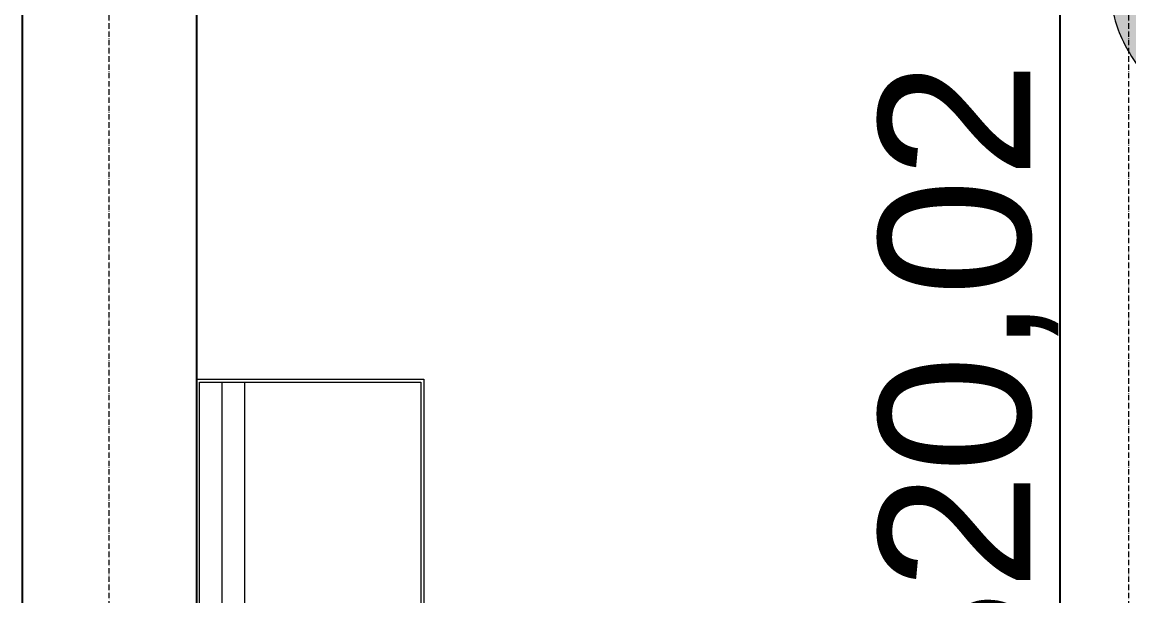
# Model space of a CAD drawing. Header units: millimetres. Extents: x -425671 to 598394, y -194194 to 343585.
# Drawn here: x 45614 to 47074, y 151270 to 152028 of the extents above; entities that cross this region are included whole.
import ezdxf

# ---------------------------------------------------------------- set-up
doc = ezdxf.new("R2010")
doc.units = ezdxf.units.MM
doc.linetypes.add('ACAD_ISO10W100', pattern=[18, 12, -3, 0, -3])
for name, color, linetype, lineweight in [('230mm Wall', 250, 'Continuous', 25), ('Centre line', 30, 'Continuous', 9), ('Furniture', 250, 'Continuous', 5), ('Railing', 250, 'Continuous', 9), ('S-DIM', 30, 'Continuous', 13)]:
    doc.layers.add(name, color=color, linetype=linetype, lineweight=lineweight)
doc.styles.get("Standard").update_dxf_attribs({"font": 'arial.ttf'})
doc.dimstyles.new('ISO-25', dxfattribs={"dimtxt": 200, "dimasz": 180, "dimexe": 1.25, "dimexo": 0.625, "dimtad": 1, "dimtxsty": 'Standard', "dimblk": 'DOT', "dimcen": 2.5, "dimadec": 0, "dimazin": 0, "dimtfac": 1, "dimtmove": 0, "dimatfit": 3, "dimfxl": 0, "dimarcsym": 0})

# ---------------------------------------------------------------- blocks, each defined once
blk = doc.blocks.new('TV Unit')
at = {"layer": 'Furniture', "linetype": 'Continuous'}
for p, q in [((3474260.344652268, 840156.8021089644), (3474560.344652268, 840156.8021089644)), ((3474260.344652258, 837161.801295188), (3474260.344652268, 840156.8021089644)), ((3474560.344652268, 840156.8021089644), (3474560.344652258, 837161.8012959033)), ((3474264.344652268, 840152.8021089644), (3474556.344652268, 840152.8021089644)), ((3474264.344652258, 837165.801295188), (3474264.344652268, 840152.8021089644)), ((3474294.344652258, 837165.801295188), (3474294.344652268, 840152.8021089644)), ((3474324.344652258, 837165.801295188), (3474324.344652268, 840152.8021089644)), ((3474556.344652268, 840152.8021089644), (3474556.344652258, 837165.8012959033))]:
    blk.add_line(p, q, dxfattribs=at)
blk = doc.blocks.new('Cushion')
at = {"layer": 'Furniture', "ltscale": 0.8}
h = blk.add_hatch(color=256, dxfattribs=at)
h.dxf.hatch_style = 1
h.set_gradient(color1=(223, 171, 93), color2=(215, 143, 80), tint=0.4600000083446503, name='INVCYLINDER')
edge = h.paths.add_edge_path()
edge.add_spline(control_points=[(3475800.539745087, 840800.3941763226), (3475800.535591512, 840800.388990285), (3475800.523554496, 840800.3730300043), (3475800.512307635, 840800.3394829852), (3475800.504362914, 840800.296303054), (3475800.504409361, 840800.2415475387), (3475800.521829817, 840800.1694797385), (3475800.573799001, 840800.0974030243), (3475800.652178903, 840800.0405370904), (3475800.744575462, 840800.0098055962), (3475800.811035566, 840800.0032825109), (3475800.844479252, 840800.0000000005)], knot_values=[0.007464181058514722, 0.007464181058514722, 0.007464181058514722, 0.007464181058514722, 0.02730856403005035, 0.06738133375144986, 0.1116421031064042, 0.1589924669530773, 0.2306192619083547, 0.3304434591317348, 0.4181238615643618, 0.5175312517270183, 0.6182250767765329, 0.6182250767765329, 0.6182250767765329, 0.6182250767765329], degree=3, periodic=0)
edge.add_spline(control_points=[(3475800.844479252, 840800.0000000005), (3475800.877922937, 840800.0032825109), (3475800.944383041, 840800.0098055961), (3475801.036779601, 840800.0405370902), (3475801.115159501, 840800.0974030248), (3475801.167128685, 840800.1694797385), (3475801.184549142, 840800.2415475385), (3475801.184595588, 840800.2963030541), (3475801.176650869, 840800.3394829854), (3475801.165404007, 840800.3730300042), (3475801.153366992, 840800.388990285), (3475801.149213417, 840800.3941763227)], knot_values=[0.007464181044034568, 0.007464181044034568, 0.007464181044034568, 0.007464181044034568, 0.1081580060935492, 0.2075653962562057, 0.2952457986888327, 0.3950699959122128, 0.4666967908674902, 0.5140471547141633, 0.5583079240691177, 0.5983806937905172, 0.6182250767765329, 0.6182250767765329, 0.6182250767765329, 0.6182250767765329], degree=3, periodic=0)
edge.add_arc((3475801.141408213, 840800.387925018), 0.009999999999982493, 398.691763689985, 472.0802481311605)
edge.add_arc((3475800.844479252, 840801.1198966624), 0.77990461183505, 247.9197518709318, 292.08024813119073, ccw=False)
edge.add_arc((3475800.547550289, 840800.3879250183), 0.01000000000000941, 427.9197518702915, 501.3082362842778)
h = blk.add_hatch(dxfattribs=at)
h.set_pattern_fill('AR-PARQ1,_O', color=256, scale=0.0004, angle=225)
h.set_pattern_definition([(315, (3475335.313222311, 840721.0715434796), (0.1724209175245278, -4.163336342344337e-17), [0.12192, -0.12192]), (315, (3475335.298853902, 840721.0571750693), (0.1724209175245278, -4.163336342344337e-17), [0.12192, -0.12192]), (315, (3475335.284485492, 840721.04280666), (0.1724209175245278, -4.163336342344337e-17), [0.12192, -0.12192]), (315, (3475335.270117082, 840721.0284382502), (0.1724209175245278, -4.163336342344337e-17), [0.12192, -0.12192]), (315, (3475335.255748672, 840721.0140698401), (0.1724209175245278, -4.163336342344337e-17), [0.12192, -0.12192]), (315, (3475335.241380262, 840720.9997014309), (0.1724209175245278, -4.163336342344337e-17), [0.12192, -0.12192]), (315, (3475335.227011853, 840720.9853330208), (0.1724209175245278, -4.163336342344337e-17), [0.12192, -0.12192]), (225, (3475335.39943277, 840720.9853330207), (-0.1724209175245278, 4.163336342344337e-17), [0.12192, -0.12192]), (225, (3475335.41380118, 840720.970964611), (-0.1724209175245278, 4.163336342344337e-17), [0.12192, -0.12192]), (225, (3475335.428169589, 840720.9565962015), (-0.1724209175245278, 4.163336342344337e-17), [0.12192, -0.12192]), (225, (3475335.442538, 840720.9422277915), (-0.1724209175245278, 4.163336342344337e-17), [0.12192, -0.12192]), (225, (3475335.456906409, 840720.9278593818), (-0.1724209175245278, 4.163336342344337e-17), [0.12192, -0.12192]), (225, (3475335.471274819, 840720.9134909717), (-0.1724209175245278, 4.163336342344337e-17), [0.12192, -0.12192]), (225, (3475335.485643229, 840720.8991225618), (-0.1724209175245278, 4.163336342344337e-17), [0.12192, -0.12192])])
edge = h.paths.add_edge_path()
edge.add_spline(control_points=[(3475800.539745087, 840800.3941763226), (3475800.535591512, 840800.388990285), (3475800.523554496, 840800.3730300043), (3475800.512307635, 840800.3394829852), (3475800.504362914, 840800.296303054), (3475800.504409361, 840800.2415475387), (3475800.521829817, 840800.1694797385), (3475800.573799001, 840800.0974030243), (3475800.652178903, 840800.0405370904), (3475800.744575462, 840800.0098055962), (3475800.811035566, 840800.0032825109), (3475800.844479252, 840800.0000000005)], knot_values=[0.007464181058514722, 0.007464181058514722, 0.007464181058514722, 0.007464181058514722, 0.02730856403005035, 0.06738133375144986, 0.1116421031064042, 0.1589924669530773, 0.2306192619083547, 0.3304434591317348, 0.4181238615643618, 0.5175312517270183, 0.6182250767765329, 0.6182250767765329, 0.6182250767765329, 0.6182250767765329], degree=3, periodic=0)
edge.add_spline(control_points=[(3475800.844479252, 840800.0000000005), (3475800.877922937, 840800.0032825109), (3475800.944383041, 840800.0098055961), (3475801.036779601, 840800.0405370902), (3475801.115159501, 840800.0974030248), (3475801.167128685, 840800.1694797385), (3475801.184549142, 840800.2415475385), (3475801.184595588, 840800.2963030541), (3475801.176650869, 840800.3394829854), (3475801.165404007, 840800.3730300042), (3475801.153366992, 840800.388990285), (3475801.149213417, 840800.3941763227)], knot_values=[0.007464181044034568, 0.007464181044034568, 0.007464181044034568, 0.007464181044034568, 0.1081580060935492, 0.2075653962562057, 0.2952457986888327, 0.3950699959122128, 0.4666967908674902, 0.5140471547141633, 0.5583079240691177, 0.5983806937905172, 0.6182250767765329, 0.6182250767765329, 0.6182250767765329, 0.6182250767765329], degree=3, periodic=0)
edge.add_arc((3475801.141408213, 840800.387925018), 0.009999999999982493, 398.691763689985, 472.0802481311605)
edge.add_arc((3475800.844479252, 840801.1198966624), 0.77990461183505, 247.9197518709318, 292.08024813119073, ccw=False)
edge.add_arc((3475800.547550289, 840800.3879250183), 0.01000000000000941, 427.9197518702915, 501.3082362842778)
blk.add_open_spline([(3475800.539745087, 840800.3941763226), (3475800.535591512, 840800.388990285), (3475800.523554496, 840800.3730300039), (3475800.512307635, 840800.3394829852), (3475800.504362914, 840800.296303054), (3475800.504409361, 840800.2415475382), (3475800.521829817, 840800.1694797385), (3475800.573799001, 840800.0974030243), (3475800.652178903, 840800.0405370904), (3475800.744575461, 840800.0098055957), (3475800.811035566, 840800.0032825109), (3475800.844479252, 840800.0000000005)], degree=3, knots=[0.007464181058514722, 0.007464181058514722, 0.007464181058514722, 0.007464181058514722, 0.02730856403005035, 0.06738133375144986, 0.1116421031064042, 0.1589924669530773, 0.2306192619083547, 0.3304434591317348, 0.4181238615643618, 0.5175312517270183, 0.6182250767765329, 0.6182250767765329, 0.6182250767765329, 0.6182250767765329], dxfattribs=at)
blk = doc.blocks.new('_Dot')
at = {"color": 0, "linetype": 'ByBlock', "lineweight": -2}
blk.add_line((-0.5, 0), (-1, 0), dxfattribs=at)
at = {"color": 0, "linetype": 'ByBlock', "const_width": 0.5}
blk.add_lwpolyline([(-0.25, 0, 1), (0.25, 0, 1)], format="xyb", close=True, dxfattribs=at)
blk = doc.blocks.new('*D239')
at = {"layer": 'Defpoints', "color": 0, "transparency": 16777216}
for p in [(46891.52959632875, 154381.618914173), (46983.52450367722, 154381.618914173), (46891.52959632875, 148561.5983354794)]:
    blk.add_point(p, dxfattribs=at)
at = {"layer": 'S-DIM', "color": 0, "lineweight": -2, "transparency": 16777216}
for p, q in [((46892.15459632875, 154381.618914173), (46984.77450367722, 154381.618914173)), ((46983.52450367722, 148661.5983354794), (46983.52450367722, 154281.618914173)), ((46892.15459632875, 148561.5983354794), (46984.77450367722, 148561.5983354794))]:
    blk.add_line(p, q, dxfattribs=at)
at = {"layer": 'S-DIM', "color": 0, "lineweight": -2, "transparency": 16777216, "xscale": 100, "yscale": 100, "zscale": 100}
for p, rotation in [((46983.52450367722, 154381.618914173), 90), ((46983.52450367722, 148561.5983354794), 270)]:
    blk.add_blockref('_Dot', p, dxfattribs=dict(at, rotation=rotation))
at = {"layer": 'S-DIM', "color": 0, "transparency": 16777216, "insert": (46862.70850777003, 151471.6086248262), "char_height": 200, "attachment_point": 5, "rotation": 90}
blk.add_mtext('5820,02', dxfattribs=at)

msp = doc.modelspace()

# ---------------------------------------------------------------- linework, layer by layer
at = {"layer": '230mm Wall', "transparency": 33554687}
msp.add_line((45844.02959641787, 154381.618914173), (45844.02959641787, 148331.598335486), dxfattribs=at)
at = {"layer": '230mm Wall'}
msp.add_line((45614.02959641321, 154161.6189141717), (45614.02959641321, 148331.598335486), dxfattribs=at)
at = {"layer": 'Centre line', "linetype": 'ACAD_ISO10W100', "ltscale": 0.6}
for p, q in [((45729.01775702822, 140421.6189141704), (45729.04445613962, 172421.6189141704)), ((47074.011240753, 140421.6189141707), (47074.03793986439, 172421.6189141707))]:
    msp.add_line(p, q, dxfattribs=at)

# ---------------------------------------------------------------- block references
at = {"layer": 'Furniture', "xscale": 810.0000000000003, "yscale": 810.0000000000003, "zscale": 810.0000000000003, "rotation": 38.54976036341008}
msp.add_blockref('Cushion', (-1777358490.291319, -2287013155.151972), dxfattribs=at)
at = {"layer": 'Railing'}
msp.add_blockref('TV Unit', (-3428416.31505585, -688600.2029600616), dxfattribs=at)

# ---------------------------------------------------------------- dimensions: what is measured, and where the dimension line sits
at = {"layer": 'S-DIM'}
dim = msp.add_linear_dim(base=(46983.52450367722, 154381.618914173), p1=(46891.52959632874, 148561.5983354794), p2=(46891.52959632874, 154381.618914173), angle=90, dimstyle='ISO-25', override={"dimasz": 100}, dxfattribs=at)
dim.commit()
dim.dimension.update_dxf_attribs({"geometry": '*D239', "text_midpoint": (46862.70850777003, 151471.6086248262)})

doc.saveas('drawing.dxf')
